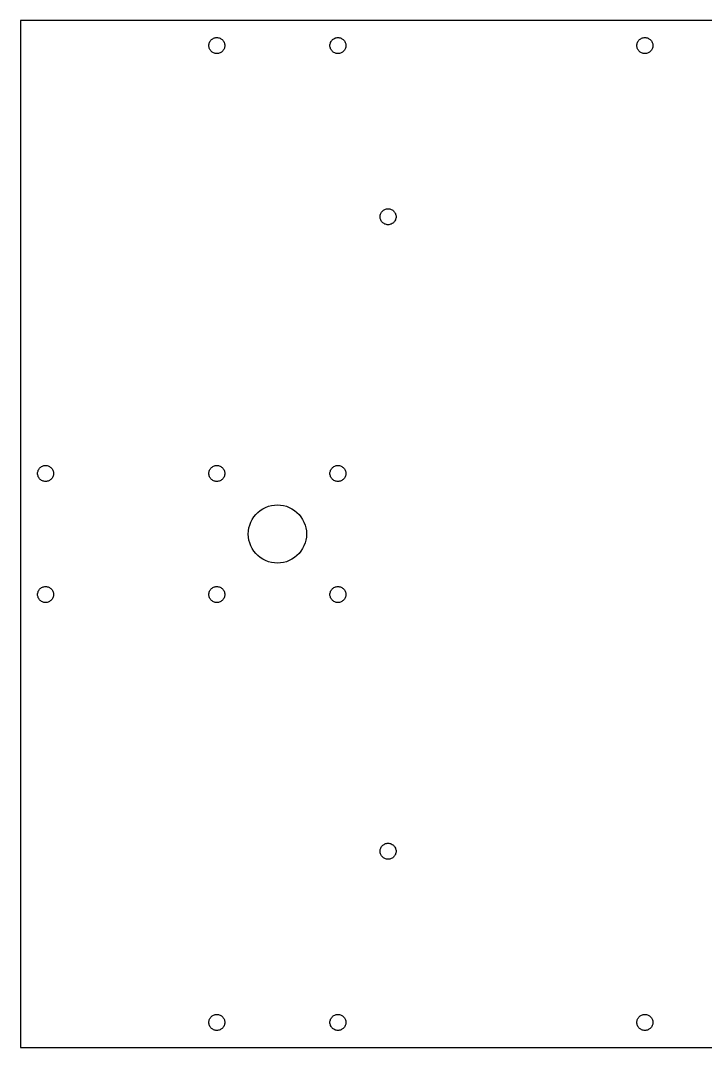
# Model space of a CAD drawing. Header units: metres. Extents: x 0 to 305, y 0 to 229.
# Drawn here: x 0 to 152.4, y 0 to 228.6 of the extents above; entities that cross this region are included whole.
import ezdxf

# ---------------------------------------------------------------- set-up
doc = ezdxf.new("R2010")
doc.units = ezdxf.units.M

msp = doc.modelspace()

# ---------------------------------------------------------------- linework, layer by layer
for p, q in [((304.8, 228.6), (0, 228.6)), ((0, 228.6), (0, 0)), ((42.1355, 223.914), (42.2369, 224.07)), ((42.2369, 224.07), (42.354, 224.214)), ((42.354, 224.214), (42.4856, 224.346)), ((42.4856, 224.346), (42.6302, 224.463)), ((42.6302, 224.463), (42.7863, 224.564)), ((42.7863, 224.564), (42.9521, 224.649)), ((42.9521, 224.649), (43.1259, 224.716)), ((43.1259, 224.716), (43.3056, 224.764)), ((43.3056, 224.764), (43.4894, 224.793)), ((43.4894, 224.793), (43.6753, 224.803)), ((43.6753, 224.803), (43.8611, 224.793)), ((43.8611, 224.793), (44.045, 224.764)), ((44.045, 224.764), (44.2247, 224.716)), ((44.2247, 224.716), (44.3985, 224.649)), ((44.3985, 224.649), (44.5643, 224.564)), ((44.5643, 224.564), (44.7204, 224.463)), ((44.7204, 224.463), (44.865, 224.346)), ((44.865, 224.346), (44.9966, 224.214)), ((44.9966, 224.214), (45.1137, 224.07)), ((45.1137, 224.07), (45.2151, 223.914)), ((69.0849, 223.914), (69.1863, 224.07)), ((69.1863, 224.07), (69.3034, 224.214)), ((69.3034, 224.214), (69.435, 224.346)), ((69.435, 224.346), (69.5796, 224.463)), ((69.5796, 224.463), (69.7357, 224.564)), ((69.7357, 224.564), (69.9015, 224.649)), ((69.9015, 224.649), (70.0753, 224.716)), ((70.0753, 224.716), (70.255, 224.764)), ((70.255, 224.764), (70.4388, 224.793)), ((70.4388, 224.793), (70.6247, 224.803)), ((70.6247, 224.803), (70.8105, 224.793)), ((70.8105, 224.793), (70.9944, 224.764)), ((70.9944, 224.764), (71.1741, 224.716)), ((71.1741, 224.716), (71.3479, 224.649)), ((71.3479, 224.649), (71.5137, 224.564)), ((71.5137, 224.564), (71.6698, 224.463)), ((71.6698, 224.463), (71.8144, 224.346)), ((71.8144, 224.346), (71.946, 224.214)), ((71.946, 224.214), (72.0631, 224.07)), ((72.0631, 224.07), (72.1645, 223.914)), ((137.385, 223.914), (137.487, 224.07)), ((137.487, 224.07), (137.604, 224.214)), ((137.604, 224.214), (137.736, 224.346)), ((137.736, 224.346), (137.88, 224.463)), ((137.88, 224.463), (138.036, 224.564)), ((138.036, 224.564), (138.202, 224.649)), ((138.202, 224.649), (138.376, 224.716)), ((138.376, 224.716), (138.556, 224.764)), ((138.556, 224.764), (138.739, 224.793)), ((138.739, 224.793), (138.925, 224.803)), ((138.925, 224.803), (139.111, 224.793)), ((139.111, 224.793), (139.295, 224.764)), ((139.295, 224.764), (139.475, 224.716)), ((139.475, 224.716), (139.648, 224.649)), ((139.648, 224.649), (139.814, 224.564)), ((139.814, 224.564), (139.97, 224.463)), ((139.97, 224.463), (140.115, 224.346)), ((140.115, 224.346), (140.247, 224.214)), ((140.247, 224.214), (140.364, 224.07)), ((140.364, 224.07), (140.465, 223.914)), ((41.8973, 223.025), (41.907, 223.211)), ((41.907, 222.839), (41.8973, 223.025)), ((41.907, 223.211), (41.9361, 223.394)), ((41.9361, 222.655), (41.907, 222.839)), ((41.9361, 223.394), (41.9843, 223.574)), ((41.9843, 222.475), (41.9361, 222.655)), ((41.9843, 223.574), (42.051, 223.748)), ((42.051, 222.302), (41.9843, 222.475)), ((42.051, 223.748), (42.1355, 223.914)), ((42.1355, 222.136), (42.051, 222.302)), ((42.2369, 221.98), (42.1355, 222.136)), ((42.354, 221.835), (42.2369, 221.98)), ((42.4856, 221.703), (42.354, 221.835)), ((44.9966, 221.835), (44.865, 221.703)), ((45.1137, 221.98), (44.9966, 221.835)), ((45.2151, 222.136), (45.1137, 221.98)), ((45.2151, 223.914), (45.2996, 223.748)), ((45.2996, 222.302), (45.2151, 222.136)), ((45.2996, 223.748), (45.3663, 223.574)), ((45.3663, 222.475), (45.2996, 222.302)), ((45.3663, 223.574), (45.4144, 223.394)), ((45.4144, 222.655), (45.3663, 222.475)), ((45.4144, 223.394), (45.4436, 223.211)), ((45.4436, 222.839), (45.4144, 222.655)), ((45.4436, 223.211), (45.4533, 223.025)), ((45.4533, 223.025), (45.4436, 222.839)), ((68.8467, 223.025), (68.8564, 223.211)), ((68.8564, 222.839), (68.8467, 223.025)), ((68.8564, 223.211), (68.8855, 223.394)), ((68.8855, 222.655), (68.8564, 222.839)), ((68.8855, 223.394), (68.9337, 223.574)), ((68.9337, 222.475), (68.8855, 222.655)), ((68.9337, 223.574), (69.0004, 223.748)), ((69.0004, 222.302), (68.9337, 222.475)), ((69.0004, 223.748), (69.0849, 223.914)), ((69.0849, 222.136), (69.0004, 222.302)), ((69.1863, 221.98), (69.0849, 222.136)), ((69.3034, 221.835), (69.1863, 221.98)), ((69.435, 221.703), (69.3034, 221.835)), ((71.946, 221.835), (71.8144, 221.703)), ((72.0631, 221.98), (71.946, 221.835)), ((72.1645, 222.136), (72.0631, 221.98)), ((72.1645, 223.914), (72.249, 223.748)), ((72.249, 222.302), (72.1645, 222.136)), ((72.249, 223.748), (72.3157, 223.574)), ((72.3157, 222.475), (72.249, 222.302)), ((72.3157, 223.574), (72.3638, 223.394)), ((72.3638, 222.655), (72.3157, 222.475)), ((72.3638, 223.394), (72.393, 223.211)), ((72.393, 222.839), (72.3638, 222.655)), ((72.393, 223.211), (72.4027, 223.025)), ((72.4027, 223.025), (72.393, 222.839)), ((137.147, 223.025), (137.157, 223.211)), ((137.157, 222.839), (137.147, 223.025)), ((137.157, 223.211), (137.186, 223.394)), ((137.186, 222.655), (137.157, 222.839)), ((137.186, 223.394), (137.234, 223.574)), ((137.234, 222.475), (137.186, 222.655)), ((137.234, 223.574), (137.301, 223.748)), ((137.301, 222.302), (137.234, 222.475)), ((137.301, 223.748), (137.385, 223.914)), ((137.385, 222.136), (137.301, 222.302)), ((137.487, 221.98), (137.385, 222.136)), ((137.604, 221.835), (137.487, 221.98)), ((137.736, 221.703), (137.604, 221.835)), ((140.247, 221.835), (140.115, 221.703)), ((140.364, 221.98), (140.247, 221.835)), ((140.465, 222.136), (140.364, 221.98)), ((140.465, 223.914), (140.55, 223.748)), ((140.55, 222.302), (140.465, 222.136)), ((140.55, 223.748), (140.616, 223.574)), ((140.616, 222.475), (140.55, 222.302)), ((140.616, 223.574), (140.664, 223.394)), ((140.664, 222.655), (140.616, 222.475)), ((140.664, 223.394), (140.694, 223.211)), ((140.694, 222.839), (140.664, 222.655)), ((140.694, 223.211), (140.703, 223.025)), ((140.703, 223.025), (140.694, 222.839)), ((42.6302, 221.586), (42.4856, 221.703)), ((42.7863, 221.485), (42.6302, 221.586)), ((42.9521, 221.4), (42.7863, 221.485)), ((43.1259, 221.334), (42.9521, 221.4)), ((43.3056, 221.286), (43.1259, 221.334)), ((43.4894, 221.256), (43.3056, 221.286)), ((43.6753, 221.247), (43.4894, 221.256)), ((43.8611, 221.256), (43.6753, 221.247)), ((44.045, 221.286), (43.8611, 221.256)), ((44.2247, 221.334), (44.045, 221.286)), ((44.3985, 221.4), (44.2247, 221.334)), ((44.5643, 221.485), (44.3985, 221.4)), ((44.7204, 221.586), (44.5643, 221.485)), ((44.865, 221.703), (44.7204, 221.586)), ((69.5796, 221.586), (69.435, 221.703)), ((69.7357, 221.485), (69.5796, 221.586)), ((69.9015, 221.4), (69.7357, 221.485)), ((70.0753, 221.334), (69.9015, 221.4)), ((70.255, 221.286), (70.0753, 221.334)), ((70.4388, 221.256), (70.255, 221.286)), ((70.6247, 221.247), (70.4388, 221.256)), ((70.8105, 221.256), (70.6247, 221.247)), ((70.9944, 221.286), (70.8105, 221.256)), ((71.1741, 221.334), (70.9944, 221.286)), ((71.3479, 221.4), (71.1741, 221.334)), ((71.5137, 221.485), (71.3479, 221.4)), ((71.6698, 221.586), (71.5137, 221.485)), ((71.8144, 221.703), (71.6698, 221.586)), ((137.88, 221.586), (137.736, 221.703)), ((138.036, 221.485), (137.88, 221.586)), ((138.202, 221.4), (138.036, 221.485)), ((138.376, 221.334), (138.202, 221.4)), ((138.556, 221.286), (138.376, 221.334)), ((138.739, 221.256), (138.556, 221.286)), ((138.925, 221.247), (138.739, 221.256)), ((139.111, 221.256), (138.925, 221.247)), ((139.295, 221.286), (139.111, 221.256)), ((139.475, 221.334), (139.295, 221.286)), ((139.648, 221.4), (139.475, 221.334)), ((139.814, 221.485), (139.648, 221.4)), ((139.97, 221.586), (139.814, 221.485)), ((140.115, 221.703), (139.97, 221.586)), ((80.007, 185.111), (80.0361, 185.294)), ((80.0361, 185.294), (80.0843, 185.474)), ((80.0843, 185.474), (80.151, 185.648)), ((80.151, 185.648), (80.2355, 185.814)), ((80.2355, 185.814), (80.3369, 185.97)), ((80.3369, 185.97), (80.454, 186.114)), ((80.454, 186.114), (80.5856, 186.246)), ((80.5856, 186.246), (80.7302, 186.363)), ((80.7302, 186.363), (80.8863, 186.464)), ((80.8863, 186.464), (81.0521, 186.549)), ((81.0521, 186.549), (81.2259, 186.616)), ((81.2259, 186.616), (81.4056, 186.664)), ((81.4056, 186.664), (81.5894, 186.693)), ((81.5894, 186.693), (81.7753, 186.703)), ((81.7753, 186.703), (81.9612, 186.693)), ((81.9612, 186.693), (82.145, 186.664)), ((82.145, 186.664), (82.3247, 186.616)), ((82.3247, 186.616), (82.4985, 186.549)), ((82.4985, 186.549), (82.6643, 186.464)), ((82.6643, 186.464), (82.8204, 186.363)), ((82.8204, 186.363), (82.965, 186.246)), ((82.965, 186.246), (83.0966, 186.114)), ((83.0966, 186.114), (83.2137, 185.97)), ((83.2137, 185.97), (83.3151, 185.814)), ((83.3151, 185.814), (83.3996, 185.648)), ((83.3996, 185.648), (83.4663, 185.474)), ((83.4663, 185.474), (83.5144, 185.294)), ((83.5144, 185.294), (83.5435, 185.111)), ((79.9973, 184.925), (80.007, 185.111)), ((80.007, 184.739), (79.9973, 184.925)), ((80.0361, 184.555), (80.007, 184.739)), ((80.0843, 184.375), (80.0361, 184.555)), ((80.151, 184.202), (80.0843, 184.375)), ((80.2355, 184.036), (80.151, 184.202)), ((80.3369, 183.88), (80.2355, 184.036)), ((80.454, 183.735), (80.3369, 183.88)), ((80.5856, 183.603), (80.454, 183.735)), ((80.7302, 183.486), (80.5856, 183.603)), ((80.8863, 183.385), (80.7302, 183.486)), ((81.0521, 183.3), (80.8863, 183.385)), ((81.2259, 183.234), (81.0521, 183.3)), ((81.4056, 183.186), (81.2259, 183.234)), ((81.5894, 183.156), (81.4056, 183.186)), ((81.7753, 183.147), (81.5894, 183.156)), ((81.9612, 183.156), (81.7753, 183.147)), ((82.145, 183.186), (81.9612, 183.156)), ((82.3247, 183.234), (82.145, 183.186)), ((82.4985, 183.3), (82.3247, 183.234)), ((82.6643, 183.385), (82.4985, 183.3)), ((82.8204, 183.486), (82.6643, 183.385)), ((82.965, 183.603), (82.8204, 183.486)), ((83.0966, 183.735), (82.965, 183.603)), ((83.2137, 183.88), (83.0966, 183.735)), ((83.3151, 184.036), (83.2137, 183.88)), ((83.3996, 184.202), (83.3151, 184.036)), ((83.4663, 184.375), (83.3996, 184.202)), ((83.5144, 184.555), (83.4663, 184.375)), ((83.5435, 184.739), (83.5144, 184.555)), ((83.5435, 185.111), (83.5533, 184.925)), ((83.5533, 184.925), (83.5435, 184.739)), ((3.80704, 127.961), (3.83615, 128.144)), ((3.83615, 128.144), (3.88431, 128.324)), ((3.88431, 128.324), (3.951, 128.498)), ((3.951, 128.498), (4.03549, 128.664)), ((4.03549, 128.664), (4.13686, 128.82)), ((4.13686, 128.82), (4.25398, 128.964)), ((4.25398, 128.964), (4.38557, 129.096)), ((4.38557, 129.096), (4.53021, 129.213)), ((4.53021, 129.213), (4.68629, 129.314)), ((4.68629, 129.314), (4.85211, 129.399)), ((4.85211, 129.399), (5.02586, 129.466)), ((5.02586, 129.466), (5.20563, 129.514)), ((5.20563, 129.514), (5.38943, 129.543)), ((5.38943, 129.543), (5.57529, 129.553)), ((5.57529, 129.553), (5.76114, 129.543)), ((5.76114, 129.543), (5.94496, 129.514)), ((5.94496, 129.514), (6.12473, 129.466)), ((6.12473, 129.466), (6.29848, 129.399)), ((6.29848, 129.399), (6.46429, 129.314)), ((6.46429, 129.314), (6.62038, 129.213)), ((6.62038, 129.213), (6.765, 129.096)), ((6.765, 129.096), (6.89661, 128.964)), ((6.89661, 128.964), (7.01372, 128.82)), ((7.01372, 128.82), (7.11508, 128.664)), ((7.11508, 128.664), (7.19957, 128.498)), ((7.19957, 128.498), (7.26627, 128.324)), ((7.26627, 128.324), (7.31444, 128.144)), ((7.31444, 128.144), (7.34355, 127.961)), ((41.907, 127.961), (41.9362, 128.144)), ((41.9362, 128.144), (41.9843, 128.324)), ((41.9843, 128.324), (42.051, 128.498)), ((42.051, 128.498), (42.1355, 128.664)), ((42.1355, 128.664), (42.2369, 128.82)), ((42.2369, 128.82), (42.354, 128.964)), ((42.354, 128.964), (42.4856, 129.096)), ((42.4856, 129.096), (42.6302, 129.213)), ((42.6302, 129.213), (42.7863, 129.314)), ((42.7863, 129.314), (42.9521, 129.399)), ((42.9521, 129.399), (43.1259, 129.466)), ((43.1259, 129.466), (43.3056, 129.514)), ((43.3056, 129.514), (43.4895, 129.543)), ((43.4895, 129.543), (43.6753, 129.553)), ((43.6753, 129.553), (43.8612, 129.543)), ((43.8612, 129.543), (44.045, 129.514)), ((44.045, 129.514), (44.2247, 129.466)), ((44.2247, 129.466), (44.3985, 129.399)), ((44.3985, 129.399), (44.5643, 129.314)), ((44.5643, 129.314), (44.7204, 129.213)), ((44.7204, 129.213), (44.865, 129.096)), ((44.865, 129.096), (44.9966, 128.964)), ((44.9966, 128.964), (45.1137, 128.82)), ((45.1137, 128.82), (45.2151, 128.664)), ((45.2151, 128.664), (45.2996, 128.498)), ((45.2996, 128.498), (45.3663, 128.324)), ((45.3663, 128.324), (45.4144, 128.144)), ((45.4144, 128.144), (45.4436, 127.961)), ((68.8564, 127.961), (68.8855, 128.144)), ((68.8855, 128.144), (68.9337, 128.324)), ((68.9337, 128.324), (69.0004, 128.498)), ((69.0004, 128.498), (69.0849, 128.664)), ((69.0849, 128.664), (69.1862, 128.82)), ((69.1862, 128.82), (69.3034, 128.964)), ((69.3034, 128.964), (69.435, 129.096)), ((69.435, 129.096), (69.5796, 129.213)), ((69.5796, 129.213), (69.7357, 129.314)), ((69.7357, 129.314), (69.9015, 129.399)), ((69.9015, 129.399), (70.0753, 129.466)), ((70.0753, 129.466), (70.255, 129.514)), ((70.255, 129.514), (70.4388, 129.543)), ((70.4388, 129.543), (70.6247, 129.553)), ((70.6247, 129.553), (70.8105, 129.543)), ((70.8105, 129.543), (70.9944, 129.514)), ((70.9944, 129.514), (71.1741, 129.466)), ((71.1741, 129.466), (71.3479, 129.399)), ((71.3479, 129.399), (71.5137, 129.314)), ((71.5137, 129.314), (71.6698, 129.213)), ((71.6698, 129.213), (71.8144, 129.096)), ((71.8144, 129.096), (71.946, 128.964)), ((71.946, 128.964), (72.0631, 128.82)), ((72.0631, 128.82), (72.1645, 128.664)), ((72.1645, 128.664), (72.249, 128.498)), ((72.249, 128.498), (72.3157, 128.324)), ((72.3157, 128.324), (72.3638, 128.144)), ((72.3638, 128.144), (72.3929, 127.961)), ((3.79729, 127.775), (3.80704, 127.961)), ((3.80704, 127.589), (3.79729, 127.775)), ((3.83615, 127.405), (3.80704, 127.589)), ((3.88431, 127.225), (3.83615, 127.405)), ((3.951, 127.052), (3.88431, 127.225)), ((4.03549, 126.886), (3.951, 127.052)), ((4.13686, 126.73), (4.03549, 126.886)), ((4.25398, 126.585), (4.13686, 126.73)), ((4.38557, 126.453), (4.25398, 126.585)), ((4.53021, 126.336), (4.38557, 126.453)), ((4.68629, 126.235), (4.53021, 126.336)), ((4.85211, 126.15), (4.68629, 126.235)), ((5.02586, 126.084), (4.85211, 126.15)), ((5.20563, 126.036), (5.02586, 126.084)), ((5.38943, 126.006), (5.20563, 126.036)), ((5.57529, 125.997), (5.38943, 126.006)), ((5.76114, 126.006), (5.57529, 125.997)), ((5.94496, 126.036), (5.76114, 126.006)), ((6.12473, 126.084), (5.94496, 126.036)), ((6.29848, 126.15), (6.12473, 126.084)), ((6.46429, 126.235), (6.29848, 126.15)), ((6.62038, 126.336), (6.46429, 126.235)), ((6.765, 126.453), (6.62038, 126.336)), ((6.89661, 126.585), (6.765, 126.453)), ((7.01372, 126.73), (6.89661, 126.585)), ((7.11508, 126.886), (7.01372, 126.73)), ((7.19957, 127.052), (7.11508, 126.886)), ((7.26627, 127.225), (7.19957, 127.052)), ((7.31444, 127.405), (7.26627, 127.225)), ((7.34355, 127.589), (7.31444, 127.405)), ((7.34355, 127.961), (7.35329, 127.775)), ((7.35329, 127.775), (7.34355, 127.589)), ((41.8973, 127.775), (41.907, 127.961)), ((41.907, 127.589), (41.8973, 127.775)), ((41.9362, 127.405), (41.907, 127.589)), ((41.9843, 127.225), (41.9362, 127.405)), ((42.051, 127.051), (41.9843, 127.225)), ((42.1355, 126.886), (42.051, 127.051)), ((42.2369, 126.73), (42.1355, 126.886)), ((42.354, 126.585), (42.2369, 126.73)), ((42.4856, 126.453), (42.354, 126.585)), ((42.6302, 126.336), (42.4856, 126.453)), ((42.7863, 126.235), (42.6302, 126.336)), ((42.9521, 126.15), (42.7863, 126.235)), ((43.1259, 126.084), (42.9521, 126.15)), ((43.3056, 126.036), (43.1259, 126.084)), ((43.4895, 126.006), (43.3056, 126.036)), ((43.6753, 125.997), (43.4895, 126.006)), ((43.8612, 126.006), (43.6753, 125.997)), ((44.045, 126.036), (43.8612, 126.006)), ((44.2247, 126.084), (44.045, 126.036)), ((44.3985, 126.15), (44.2247, 126.084)), ((44.5643, 126.235), (44.3985, 126.15)), ((44.7204, 126.336), (44.5643, 126.235)), ((44.865, 126.453), (44.7204, 126.336)), ((44.9966, 126.585), (44.865, 126.453)), ((45.1137, 126.73), (44.9966, 126.585)), ((45.2151, 126.886), (45.1137, 126.73)), ((45.2996, 127.051), (45.2151, 126.886)), ((45.3663, 127.225), (45.2996, 127.051)), ((45.4144, 127.405), (45.3663, 127.225)), ((45.4436, 127.589), (45.4144, 127.405)), ((45.4436, 127.961), (45.4533, 127.775)), ((45.4533, 127.775), (45.4436, 127.589)), ((68.8467, 127.775), (68.8564, 127.961)), ((68.8564, 127.589), (68.8467, 127.775)), ((68.8855, 127.405), (68.8564, 127.589)), ((68.9337, 127.225), (68.8855, 127.405)), ((69.0004, 127.051), (68.9337, 127.225)), ((69.0849, 126.886), (69.0004, 127.051)), ((69.1862, 126.73), (69.0849, 126.886)), ((69.3034, 126.585), (69.1862, 126.73)), ((69.435, 126.453), (69.3034, 126.585)), ((69.5796, 126.336), (69.435, 126.453)), ((69.7357, 126.235), (69.5796, 126.336)), ((69.9015, 126.15), (69.7357, 126.235)), ((70.0753, 126.084), (69.9015, 126.15)), ((70.255, 126.036), (70.0753, 126.084)), ((70.4388, 126.006), (70.255, 126.036)), ((70.6247, 125.997), (70.4388, 126.006)), ((70.8105, 126.006), (70.6247, 125.997)), ((70.9944, 126.036), (70.8105, 126.006)), ((71.1741, 126.084), (70.9944, 126.036)), ((71.3479, 126.15), (71.1741, 126.084)), ((71.5137, 126.235), (71.3479, 126.15)), ((71.6698, 126.336), (71.5137, 126.235)), ((71.8144, 126.453), (71.6698, 126.336)), ((71.946, 126.585), (71.8144, 126.453)), ((72.0631, 126.73), (71.946, 126.585)), ((72.1645, 126.886), (72.0631, 126.73)), ((72.249, 127.051), (72.1645, 126.886)), ((72.3157, 127.225), (72.249, 127.051)), ((72.3638, 127.405), (72.3157, 127.225)), ((72.3929, 127.589), (72.3638, 127.405)), ((72.3929, 127.961), (72.4027, 127.775)), ((72.4027, 127.775), (72.3929, 127.589)), ((52.3366, 118.634), (52.816, 119.113)), ((52.816, 119.113), (53.3429, 119.54)), ((53.3429, 119.54), (53.9115, 119.909)), ((53.9115, 119.909), (54.5156, 120.217)), ((54.5156, 120.217), (55.1485, 120.46)), ((55.1485, 120.46), (55.8033, 120.635)), ((55.8033, 120.635), (56.473, 120.742)), ((56.473, 120.742), (57.15, 120.777)), ((57.15, 120.777), (57.827, 120.742)), ((57.827, 120.742), (58.4966, 120.635)), ((58.4966, 120.635), (59.1515, 120.46)), ((59.1515, 120.46), (59.7844, 120.217)), ((59.7844, 120.217), (60.3885, 119.909)), ((60.3885, 119.909), (60.9571, 119.54)), ((60.9571, 119.54), (61.4839, 119.113)), ((61.4839, 119.113), (61.9633, 118.634)), ((50.99, 116.301), (51.233, 116.934)), ((51.233, 116.934), (51.5407, 117.538)), ((51.5407, 117.538), (51.91, 118.107)), ((51.91, 118.107), (52.3366, 118.634)), ((61.9633, 118.634), (62.39, 118.107)), ((62.39, 118.107), (62.7592, 117.538)), ((62.7592, 117.538), (63.067, 116.934)), ((63.067, 116.934), (63.31, 116.301)), ((50.673, 114.3), (50.7085, 114.977)), ((50.7085, 113.623), (50.673, 114.3)), ((50.7085, 114.977), (50.8145, 115.647)), ((50.8145, 115.647), (50.99, 116.301)), ((63.31, 116.301), (63.4855, 115.647)), ((63.4855, 115.647), (63.5915, 114.977)), ((63.5915, 114.977), (63.627, 114.3)), ((63.627, 114.3), (63.5915, 113.623)), ((50.8145, 112.953), (50.7085, 113.623)), ((50.99, 112.298), (50.8145, 112.953)), ((51.233, 111.666), (50.99, 112.298)), ((63.31, 112.298), (63.067, 111.666)), ((63.4855, 112.953), (63.31, 112.298)), ((63.5915, 113.623), (63.4855, 112.953)), ((51.5407, 111.061), (51.233, 111.666)), ((51.91, 110.493), (51.5407, 111.061)), ((52.3366, 109.966), (51.91, 110.493)), ((52.816, 109.487), (52.3366, 109.966)), ((61.9633, 109.966), (61.4839, 109.487)), ((62.39, 110.493), (61.9633, 109.966)), ((62.7592, 111.061), (62.39, 110.493)), ((63.067, 111.666), (62.7592, 111.061)), ((53.3429, 109.06), (52.816, 109.487)), ((53.9115, 108.691), (53.3429, 109.06)), ((54.5156, 108.383), (53.9115, 108.691)), ((55.1485, 108.14), (54.5156, 108.383)), ((55.8033, 107.965), (55.1485, 108.14)), ((56.473, 107.858), (55.8033, 107.965)), ((57.15, 107.823), (56.473, 107.858)), ((57.827, 107.858), (57.15, 107.823)), ((58.4966, 107.965), (57.827, 107.858)), ((59.1515, 108.14), (58.4966, 107.965)), ((59.7844, 108.383), (59.1515, 108.14)), ((60.3885, 108.691), (59.7844, 108.383)), ((60.9571, 109.06), (60.3885, 108.691)), ((61.4839, 109.487), (60.9571, 109.06)), ((3.79729, 100.825), (3.80704, 101.011)), ((3.80704, 100.639), (3.79729, 100.825)), ((3.80704, 101.011), (3.83615, 101.195)), ((3.83615, 100.456), (3.80704, 100.639)), ((3.83615, 101.195), (3.88431, 101.375)), ((3.88431, 101.375), (3.951, 101.548)), ((3.951, 101.548), (4.03549, 101.714)), ((4.03549, 101.714), (4.13686, 101.87)), ((4.13686, 101.87), (4.25398, 102.015)), ((4.25398, 102.015), (4.38557, 102.147)), ((4.38557, 102.147), (4.53021, 102.264)), ((4.53021, 102.264), (4.68629, 102.365)), ((4.68629, 102.365), (4.85211, 102.45)), ((4.85211, 102.45), (5.02586, 102.516)), ((5.02586, 102.516), (5.20563, 102.564)), ((5.20563, 102.564), (5.38943, 102.594)), ((5.38943, 102.594), (5.57529, 102.603)), ((5.57529, 102.603), (5.76114, 102.594)), ((5.76114, 102.594), (5.94496, 102.564)), ((5.94496, 102.564), (6.12473, 102.516)), ((6.12473, 102.516), (6.29848, 102.45)), ((6.29848, 102.45), (6.46429, 102.365)), ((6.46429, 102.365), (6.62038, 102.264)), ((6.62038, 102.264), (6.765, 102.147)), ((6.765, 102.147), (6.89661, 102.015)), ((6.89661, 102.015), (7.01372, 101.87)), ((7.01372, 101.87), (7.11508, 101.714)), ((7.11508, 101.714), (7.19957, 101.548)), ((7.19957, 101.548), (7.26627, 101.375)), ((7.26627, 101.375), (7.31444, 101.195)), ((7.31444, 101.195), (7.34355, 101.011)), ((7.34355, 100.639), (7.31444, 100.456)), ((7.34355, 101.011), (7.35329, 100.825)), ((7.35329, 100.825), (7.34355, 100.639)), ((41.8973, 100.825), (41.907, 101.011)), ((41.907, 100.639), (41.8973, 100.825)), ((41.907, 101.011), (41.9362, 101.195)), ((41.9362, 100.456), (41.907, 100.639)), ((41.9362, 101.195), (41.9843, 101.375)), ((41.9843, 101.375), (42.051, 101.548)), ((42.051, 101.548), (42.1355, 101.714)), ((42.1355, 101.714), (42.2369, 101.87)), ((42.2369, 101.87), (42.354, 102.015)), ((42.354, 102.015), (42.4856, 102.147)), ((42.4856, 102.147), (42.6302, 102.264)), ((42.6302, 102.264), (42.7863, 102.365)), ((42.7863, 102.365), (42.9521, 102.45)), ((42.9521, 102.45), (43.1259, 102.516)), ((43.1259, 102.516), (43.3056, 102.564)), ((43.3056, 102.564), (43.4895, 102.594)), ((43.4895, 102.594), (43.6753, 102.603)), ((43.6753, 102.603), (43.8612, 102.594)), ((43.8612, 102.594), (44.045, 102.564)), ((44.045, 102.564), (44.2247, 102.516)), ((44.2247, 102.516), (44.3985, 102.45)), ((44.3985, 102.45), (44.5643, 102.365)), ((44.5643, 102.365), (44.7204, 102.264)), ((44.7204, 102.264), (44.865, 102.147)), ((44.865, 102.147), (44.9966, 102.015)), ((44.9966, 102.015), (45.1137, 101.87)), ((45.1137, 101.87), (45.2151, 101.714)), ((45.2151, 101.714), (45.2996, 101.548)), ((45.2996, 101.548), (45.3663, 101.375)), ((45.3663, 101.375), (45.4144, 101.195)), ((45.4144, 101.195), (45.4436, 101.011)), ((45.4436, 100.639), (45.4144, 100.456)), ((45.4436, 101.011), (45.4533, 100.825)), ((45.4533, 100.825), (45.4436, 100.639)), ((68.8467, 100.825), (68.8564, 101.011)), ((68.8564, 100.639), (68.8467, 100.825)), ((68.8564, 101.011), (68.8855, 101.195)), ((68.8855, 100.456), (68.8564, 100.639)), ((68.8855, 101.195), (68.9337, 101.375)), ((68.9337, 101.375), (69.0004, 101.548)), ((69.0004, 101.548), (69.0849, 101.714)), ((69.0849, 101.714), (69.1862, 101.87)), ((69.1862, 101.87), (69.3034, 102.015)), ((69.3034, 102.015), (69.435, 102.147)), ((69.435, 102.147), (69.5796, 102.264)), ((69.5796, 102.264), (69.7357, 102.365)), ((69.7357, 102.365), (69.9015, 102.45)), ((69.9015, 102.45), (70.0753, 102.516)), ((70.0753, 102.516), (70.255, 102.564)), ((70.255, 102.564), (70.4388, 102.594)), ((70.4388, 102.594), (70.6247, 102.603)), ((70.6247, 102.603), (70.8105, 102.594)), ((70.8105, 102.594), (70.9944, 102.564)), ((70.9944, 102.564), (71.1741, 102.516)), ((71.1741, 102.516), (71.3479, 102.45)), ((71.3479, 102.45), (71.5137, 102.365)), ((71.5137, 102.365), (71.6698, 102.264)), ((71.6698, 102.264), (71.8144, 102.147)), ((71.8144, 102.147), (71.946, 102.015)), ((71.946, 102.015), (72.0631, 101.87)), ((72.0631, 101.87), (72.1645, 101.714)), ((72.1645, 101.714), (72.249, 101.548)), ((72.249, 101.548), (72.3157, 101.375)), ((72.3157, 101.375), (72.3638, 101.195)), ((72.3638, 101.195), (72.3929, 101.011)), ((72.3929, 100.639), (72.3638, 100.456)), ((72.3929, 101.011), (72.4027, 100.825)), ((72.4027, 100.825), (72.3929, 100.639)), ((3.88431, 100.276), (3.83615, 100.456)), ((3.951, 100.102), (3.88431, 100.276)), ((4.03549, 99.9363), (3.951, 100.102)), ((4.13686, 99.7802), (4.03549, 99.9363)), ((4.25398, 99.6356), (4.13686, 99.7802)), ((4.38557, 99.504), (4.25398, 99.6356)), ((4.53021, 99.3869), (4.38557, 99.504)), ((4.68629, 99.2855), (4.53021, 99.3869)), ((4.85211, 99.201), (4.68629, 99.2855)), ((5.02586, 99.1343), (4.85211, 99.201)), ((5.20563, 99.0862), (5.02586, 99.1343)), ((5.38943, 99.057), (5.20563, 99.0862)), ((5.57529, 99.0473), (5.38943, 99.057)), ((5.76114, 99.057), (5.57529, 99.0473)), ((5.94496, 99.0862), (5.76114, 99.057)), ((6.12473, 99.1343), (5.94496, 99.0862)), ((6.29848, 99.201), (6.12473, 99.1343)), ((6.46429, 99.2855), (6.29848, 99.201)), ((6.62038, 99.3869), (6.46429, 99.2855)), ((6.765, 99.504), (6.62038, 99.3869)), ((6.89661, 99.6356), (6.765, 99.504)), ((7.01372, 99.7802), (6.89661, 99.6356)), ((7.11508, 99.9363), (7.01372, 99.7802)), ((7.19957, 100.102), (7.11508, 99.9363)), ((7.26627, 100.276), (7.19957, 100.102)), ((7.31444, 100.456), (7.26627, 100.276)), ((41.9843, 100.276), (41.9362, 100.456)), ((42.051, 100.102), (41.9843, 100.276)), ((42.1355, 99.9363), (42.051, 100.102)), ((42.2369, 99.7802), (42.1355, 99.9363)), ((42.354, 99.6356), (42.2369, 99.7802)), ((42.4856, 99.504), (42.354, 99.6356)), ((42.6302, 99.3869), (42.4856, 99.504)), ((42.7863, 99.2855), (42.6302, 99.3869)), ((42.9521, 99.201), (42.7863, 99.2855)), ((43.1259, 99.1343), (42.9521, 99.201)), ((43.3056, 99.0862), (43.1259, 99.1343)), ((43.4895, 99.057), (43.3056, 99.0862)), ((43.6753, 99.0473), (43.4895, 99.057)), ((43.8612, 99.057), (43.6753, 99.0473)), ((44.045, 99.0862), (43.8612, 99.057)), ((44.2247, 99.1343), (44.045, 99.0862)), ((44.3985, 99.201), (44.2247, 99.1343)), ((44.5643, 99.2855), (44.3985, 99.201)), ((44.7204, 99.3869), (44.5643, 99.2855)), ((44.865, 99.504), (44.7204, 99.3869)), ((44.9966, 99.6356), (44.865, 99.504)), ((45.1137, 99.7802), (44.9966, 99.6356)), ((45.2151, 99.9363), (45.1137, 99.7802)), ((45.2996, 100.102), (45.2151, 99.9363)), ((45.3663, 100.276), (45.2996, 100.102)), ((45.4144, 100.456), (45.3663, 100.276)), ((68.9337, 100.276), (68.8855, 100.456)), ((69.0004, 100.102), (68.9337, 100.276)), ((69.0849, 99.9363), (69.0004, 100.102)), ((69.1862, 99.7802), (69.0849, 99.9363)), ((69.3034, 99.6356), (69.1862, 99.7802)), ((69.435, 99.504), (69.3034, 99.6356)), ((69.5796, 99.3869), (69.435, 99.504)), ((69.7357, 99.2855), (69.5796, 99.3869)), ((69.9015, 99.201), (69.7357, 99.2855)), ((70.0753, 99.1343), (69.9015, 99.201)), ((70.255, 99.0862), (70.0753, 99.1343)), ((70.4388, 99.057), (70.255, 99.0862)), ((70.6247, 99.0473), (70.4388, 99.057)), ((70.8105, 99.057), (70.6247, 99.0473)), ((70.9944, 99.0862), (70.8105, 99.057)), ((71.1741, 99.1343), (70.9944, 99.0862)), ((71.3479, 99.201), (71.1741, 99.1343)), ((71.5137, 99.2855), (71.3479, 99.201)), ((71.6698, 99.3869), (71.5137, 99.2855)), ((71.8144, 99.504), (71.6698, 99.3869)), ((71.946, 99.6356), (71.8144, 99.504)), ((72.0631, 99.7802), (71.946, 99.6356)), ((72.1645, 99.9363), (72.0631, 99.7802)), ((72.249, 100.102), (72.1645, 99.9363)), ((72.3157, 100.276), (72.249, 100.102)), ((72.3638, 100.456), (72.3157, 100.276)), ((79.9973, 43.6753), (80.007, 43.8611)), ((80.007, 43.4894), (79.9973, 43.6753)), ((80.007, 43.8611), (80.0361, 44.045)), ((80.0361, 43.3056), (80.007, 43.4894)), ((80.0361, 44.045), (80.0843, 44.2247)), ((80.0843, 44.2247), (80.151, 44.3985)), ((80.151, 44.3985), (80.2355, 44.5643)), ((80.2355, 44.5643), (80.3369, 44.7204)), ((80.3369, 44.7204), (80.454, 44.865)), ((80.454, 44.865), (80.5856, 44.9966)), ((80.5856, 44.9966), (80.7302, 45.1137)), ((80.7302, 45.1137), (80.8863, 45.2151)), ((80.8863, 45.2151), (81.0521, 45.2996)), ((81.0521, 45.2996), (81.2259, 45.3663)), ((81.2259, 45.3663), (81.4056, 45.4144)), ((81.4056, 45.4144), (81.5894, 45.4436)), ((81.5894, 45.4436), (81.7753, 45.4533)), ((81.7753, 45.4533), (81.9612, 45.4436)), ((81.9612, 45.4436), (82.145, 45.4144)), ((82.145, 45.4144), (82.3247, 45.3663)), ((82.3247, 45.3663), (82.4985, 45.2996)), ((82.4985, 45.2996), (82.6643, 45.2151)), ((82.6643, 45.2151), (82.8204, 45.1137)), ((82.8204, 45.1137), (82.965, 44.9966)), ((82.965, 44.9966), (83.0966, 44.865)), ((83.0966, 44.865), (83.2137, 44.7204)), ((83.2137, 44.7204), (83.3151, 44.5643)), ((83.3151, 44.5643), (83.3996, 44.3985)), ((83.3996, 44.3985), (83.4663, 44.2247)), ((83.4663, 44.2247), (83.5144, 44.045)), ((83.5144, 44.045), (83.5435, 43.8611)), ((83.5435, 43.4894), (83.5144, 43.3056)), ((83.5435, 43.8611), (83.5533, 43.6753)), ((83.5533, 43.6753), (83.5435, 43.4894)), ((80.0843, 43.1259), (80.0361, 43.3056)), ((80.151, 42.9521), (80.0843, 43.1259)), ((80.2355, 42.7863), (80.151, 42.9521)), ((80.3369, 42.6302), (80.2355, 42.7863)), ((80.454, 42.4856), (80.3369, 42.6302)), ((80.5856, 42.354), (80.454, 42.4856)), ((80.7302, 42.2369), (80.5856, 42.354)), ((80.8863, 42.1355), (80.7302, 42.2369)), ((81.0521, 42.051), (80.8863, 42.1355)), ((81.2259, 41.9843), (81.0521, 42.051)), ((81.4056, 41.9361), (81.2259, 41.9843)), ((81.5894, 41.907), (81.4056, 41.9361)), ((81.7753, 41.8973), (81.5894, 41.907)), ((81.9612, 41.907), (81.7753, 41.8973)), ((82.145, 41.9361), (81.9612, 41.907)), ((82.3247, 41.9843), (82.145, 41.9361)), ((82.4985, 42.051), (82.3247, 41.9843)), ((82.6643, 42.1355), (82.4985, 42.051)), ((82.8204, 42.2369), (82.6643, 42.1355)), ((82.965, 42.354), (82.8204, 42.2369)), ((83.0966, 42.4856), (82.965, 42.354)), ((83.2137, 42.6302), (83.0966, 42.4856)), ((83.3151, 42.7863), (83.2137, 42.6302)), ((83.3996, 42.9521), (83.3151, 42.7863)), ((83.4663, 43.1259), (83.3996, 42.9521)), ((83.5144, 43.3056), (83.4663, 43.1259)), ((42.354, 6.765), (42.4856, 6.89661)), ((42.4856, 6.89661), (42.6302, 7.01372)), ((42.6302, 7.01372), (42.7863, 7.11508)), ((42.7863, 7.11508), (42.9521, 7.19957)), ((42.9521, 7.19957), (43.1259, 7.26627)), ((43.1259, 7.26627), (43.3056, 7.31444)), ((43.3056, 7.31444), (43.4894, 7.34355)), ((43.4894, 7.34355), (43.6753, 7.35329)), ((43.6753, 7.35329), (43.8611, 7.34355)), ((43.8611, 7.34355), (44.045, 7.31444)), ((44.045, 7.31444), (44.2247, 7.26627)), ((44.2247, 7.26627), (44.3985, 7.19957)), ((44.3985, 7.19957), (44.5643, 7.11508)), ((44.5643, 7.11508), (44.7204, 7.01372)), ((44.7204, 7.01372), (44.865, 6.89661)), ((44.865, 6.89661), (44.9966, 6.765)), ((69.3034, 6.765), (69.435, 6.89661)), ((69.435, 6.89661), (69.5796, 7.01372)), ((69.5796, 7.01372), (69.7357, 7.11508)), ((69.7357, 7.11508), (69.9015, 7.19957)), ((69.9015, 7.19957), (70.0753, 7.26627)), ((70.0753, 7.26627), (70.255, 7.31444)), ((70.255, 7.31444), (70.4388, 7.34355)), ((70.4388, 7.34355), (70.6247, 7.35329)), ((70.6247, 7.35329), (70.8105, 7.34355)), ((70.8105, 7.34355), (70.9944, 7.31444)), ((70.9944, 7.31444), (71.1741, 7.26627)), ((71.1741, 7.26627), (71.3479, 7.19957)), ((71.3479, 7.19957), (71.5137, 7.11508)), ((71.5137, 7.11508), (71.6698, 7.01372)), ((71.6698, 7.01372), (71.8144, 6.89661)), ((71.8144, 6.89661), (71.946, 6.765)), ((137.604, 6.765), (137.736, 6.89661)), ((137.736, 6.89661), (137.88, 7.01372)), ((137.88, 7.01372), (138.036, 7.11508)), ((138.036, 7.11508), (138.202, 7.19957)), ((138.202, 7.19957), (138.376, 7.26627)), ((138.376, 7.26627), (138.556, 7.31444)), ((138.556, 7.31444), (138.739, 7.34355)), ((138.739, 7.34355), (138.925, 7.35329)), ((138.925, 7.35329), (139.111, 7.34355)), ((139.111, 7.34355), (139.295, 7.31444)), ((139.295, 7.31444), (139.475, 7.26627)), ((139.475, 7.26627), (139.648, 7.19957)), ((139.648, 7.19957), (139.814, 7.11508)), ((139.814, 7.11508), (139.97, 7.01372)), ((139.97, 7.01372), (140.115, 6.89661)), ((140.115, 6.89661), (140.247, 6.765)), ((41.8973, 5.57529), (41.907, 5.76114)), ((41.907, 5.38943), (41.8973, 5.57529)), ((41.907, 5.76114), (41.9361, 5.94496)), ((41.9361, 5.20563), (41.907, 5.38943)), ((41.9361, 5.94496), (41.9843, 6.12473)), ((41.9843, 5.02586), (41.9361, 5.20563)), ((41.9843, 6.12473), (42.051, 6.29848)), ((42.051, 4.85211), (41.9843, 5.02586)), ((42.051, 6.29848), (42.1355, 6.46429)), ((42.1355, 4.68629), (42.051, 4.85211)), ((42.1355, 6.46429), (42.2369, 6.62038)), ((42.2369, 4.53021), (42.1355, 4.68629)), ((42.2369, 6.62038), (42.354, 6.765)), ((44.9966, 6.765), (45.1137, 6.62038)), ((45.1137, 6.62038), (45.2151, 6.46429)), ((45.2151, 4.68629), (45.1137, 4.53021)), ((45.2151, 6.46429), (45.2996, 6.29848)), ((45.2996, 4.85211), (45.2151, 4.68629)), ((45.2996, 6.29848), (45.3663, 6.12473)), ((45.3663, 5.02586), (45.2996, 4.85211)), ((45.3663, 6.12473), (45.4144, 5.94496)), ((45.4144, 5.20563), (45.3663, 5.02586)), ((45.4144, 5.94496), (45.4436, 5.76114)), ((45.4436, 5.38943), (45.4144, 5.20563)), ((45.4436, 5.76114), (45.4533, 5.57529)), ((45.4533, 5.57529), (45.4436, 5.38943)), ((68.8467, 5.57529), (68.8564, 5.76114)), ((68.8564, 5.38943), (68.8467, 5.57529)), ((68.8564, 5.76114), (68.8855, 5.94496)), ((68.8855, 5.20563), (68.8564, 5.38943)), ((68.8855, 5.94496), (68.9337, 6.12473)), ((68.9337, 5.02586), (68.8855, 5.20563)), ((68.9337, 6.12473), (69.0004, 6.29848)), ((69.0004, 4.85211), (68.9337, 5.02586)), ((69.0004, 6.29848), (69.0849, 6.46429)), ((69.0849, 4.68629), (69.0004, 4.85211)), ((69.0849, 6.46429), (69.1863, 6.62038)), ((69.1863, 4.53021), (69.0849, 4.68629)), ((69.1863, 6.62038), (69.3034, 6.765)), ((71.946, 6.765), (72.0631, 6.62038)), ((72.0631, 6.62038), (72.1645, 6.46429)), ((72.1645, 4.68629), (72.0631, 4.53021)), ((72.1645, 6.46429), (72.249, 6.29848)), ((72.249, 4.85211), (72.1645, 4.68629)), ((72.249, 6.29848), (72.3157, 6.12473)), ((72.3157, 5.02586), (72.249, 4.85211)), ((72.3157, 6.12473), (72.3638, 5.94496)), ((72.3638, 5.20563), (72.3157, 5.02586)), ((72.3638, 5.94496), (72.393, 5.76114)), ((72.393, 5.38943), (72.3638, 5.20563)), ((72.393, 5.76114), (72.4027, 5.57529)), ((72.4027, 5.57529), (72.393, 5.38943)), ((137.147, 5.57529), (137.157, 5.76114)), ((137.157, 5.38943), (137.147, 5.57529)), ((137.157, 5.76114), (137.186, 5.94496)), ((137.186, 5.20563), (137.157, 5.38943)), ((137.186, 5.94496), (137.234, 6.12473)), ((137.234, 5.02586), (137.186, 5.20563)), ((137.234, 6.12473), (137.301, 6.29848)), ((137.301, 4.85211), (137.234, 5.02586)), ((137.301, 6.29848), (137.385, 6.46429)), ((137.385, 4.68629), (137.301, 4.85211)), ((137.385, 6.46429), (137.487, 6.62038)), ((137.487, 4.53021), (137.385, 4.68629)), ((137.487, 6.62038), (137.604, 6.765)), ((140.247, 6.765), (140.364, 6.62038)), ((140.364, 6.62038), (140.465, 6.46429)), ((140.465, 4.68629), (140.364, 4.53021)), ((140.465, 6.46429), (140.55, 6.29848)), ((140.55, 4.85211), (140.465, 4.68629)), ((140.55, 6.29848), (140.616, 6.12473)), ((140.616, 5.02586), (140.55, 4.85211)), ((140.616, 6.12473), (140.664, 5.94496)), ((140.664, 5.20563), (140.616, 5.02586)), ((140.664, 5.94496), (140.694, 5.76114)), ((140.694, 5.38943), (140.664, 5.20563)), ((140.694, 5.76114), (140.703, 5.57529)), ((140.703, 5.57529), (140.694, 5.38943)), ((42.354, 4.38557), (42.2369, 4.53021)), ((42.4856, 4.25398), (42.354, 4.38557)), ((42.6302, 4.13686), (42.4856, 4.25398)), ((42.7863, 4.03549), (42.6302, 4.13686)), ((42.9521, 3.951), (42.7863, 4.03549)), ((43.1259, 3.88431), (42.9521, 3.951)), ((43.3056, 3.83615), (43.1259, 3.88431)), ((43.4894, 3.80704), (43.3056, 3.83615)), ((43.6753, 3.79729), (43.4894, 3.80704)), ((43.8611, 3.80704), (43.6753, 3.79729)), ((44.045, 3.83615), (43.8611, 3.80704)), ((44.2247, 3.88431), (44.045, 3.83615)), ((44.3985, 3.951), (44.2247, 3.88431)), ((44.5643, 4.03549), (44.3985, 3.951)), ((44.7204, 4.13686), (44.5643, 4.03549)), ((44.865, 4.25398), (44.7204, 4.13686)), ((44.9966, 4.38557), (44.865, 4.25398)), ((45.1137, 4.53021), (44.9966, 4.38557)), ((69.3034, 4.38557), (69.1863, 4.53021)), ((69.435, 4.25398), (69.3034, 4.38557)), ((69.5796, 4.13686), (69.435, 4.25398)), ((69.7357, 4.03549), (69.5796, 4.13686)), ((69.9015, 3.951), (69.7357, 4.03549)), ((70.0753, 3.88431), (69.9015, 3.951)), ((70.255, 3.83615), (70.0753, 3.88431)), ((70.4388, 3.80704), (70.255, 3.83615)), ((70.6247, 3.79729), (70.4388, 3.80704)), ((70.8105, 3.80704), (70.6247, 3.79729)), ((70.9944, 3.83615), (70.8105, 3.80704)), ((71.1741, 3.88431), (70.9944, 3.83615)), ((71.3479, 3.951), (71.1741, 3.88431)), ((71.5137, 4.03549), (71.3479, 3.951)), ((71.6698, 4.13686), (71.5137, 4.03549)), ((71.8144, 4.25398), (71.6698, 4.13686)), ((71.946, 4.38557), (71.8144, 4.25398)), ((72.0631, 4.53021), (71.946, 4.38557)), ((137.604, 4.38557), (137.487, 4.53021)), ((137.736, 4.25398), (137.604, 4.38557)), ((137.88, 4.13686), (137.736, 4.25398)), ((138.036, 4.03549), (137.88, 4.13686)), ((138.202, 3.951), (138.036, 4.03549)), ((138.376, 3.88431), (138.202, 3.951)), ((138.556, 3.83615), (138.376, 3.88431)), ((138.739, 3.80704), (138.556, 3.83615)), ((138.925, 3.79729), (138.739, 3.80704)), ((139.111, 3.80704), (138.925, 3.79729)), ((139.295, 3.83615), (139.111, 3.80704)), ((139.475, 3.88431), (139.295, 3.83615)), ((139.648, 3.951), (139.475, 3.88431)), ((139.814, 4.03549), (139.648, 3.951)), ((139.97, 4.13686), (139.814, 4.03549)), ((140.115, 4.25398), (139.97, 4.13686)), ((140.247, 4.38557), (140.115, 4.25398)), ((140.364, 4.53021), (140.247, 4.38557)), ((0, 0), (304.8, 0))]:
    msp.add_line(p, q)

doc.saveas('drawing.dxf')
